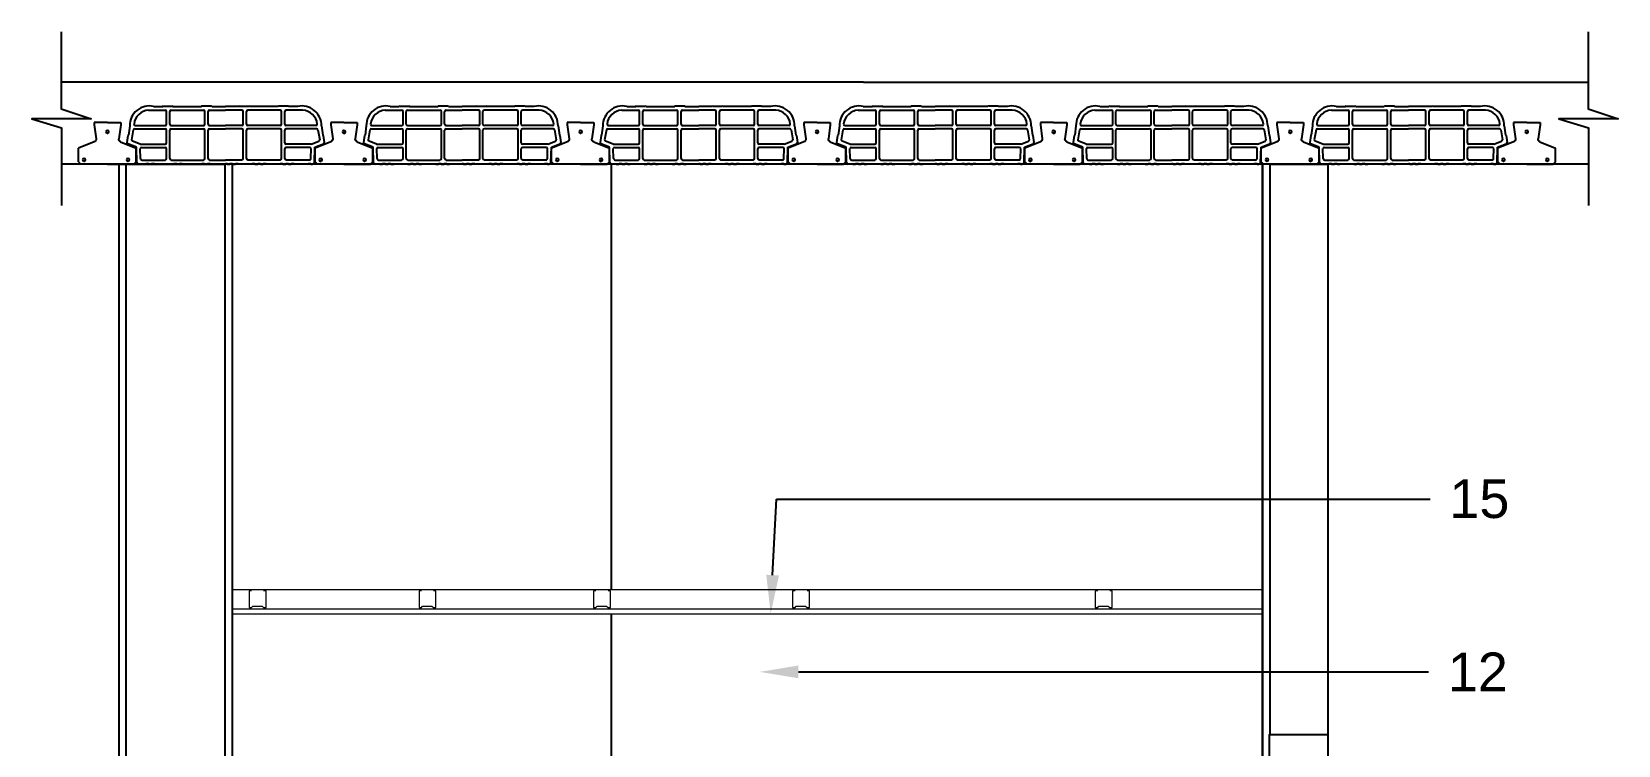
# Model space of a CAD drawing. Header units: metres. Extents: x 198 to 412, y -54 to 17.
# Drawn here: x 259.623 to 262.906, y 7.792 to 9.269 of the extents above; entities that cross this region are included whole.
import ezdxf
from ezdxf import colors
from ezdxf.entities.mleader import LeaderData, LeaderLine
from ezdxf.math import Vec2, Vec3

# ---------------------------------------------------------------- set-up
doc = ezdxf.new("R2010")
doc.units = ezdxf.units.M
doc.header["$LTSCALE"] = 10
for name, color, linetype in [('02', 2, 'Continuous'), ('1_MUROS', 6, 'Continuous'), ('A-ABERTURAS', 2, 'Continuous'), ('A-MUROS', 6, 'Continuous'), ('A-REVOQUE', 1, 'Continuous'), ('A-TEXTOS', 2, 'Continuous'), ('Corte t', 2, 'Continuous'), ('Losa rap sapito', 251, 'Continuous'), ('piso', 1, 'Continuous'), ('TM-REVOQUE', 2, 'Continuous')]:
    doc.layers.add(name, color=color, linetype=linetype)
doc.layers.add('A-Cielorraso', color=1, linetype='Continuous', lineweight=5)
doc.styles.add('ARIAL', font='arial.ttf')

# ---------------------------------------------------------------- blocks, each defined once
blk = doc.blocks.new('VIGUETA NUEVA')
at = {"layer": '02'}
for p, q in [((852.3054, 1549.6661), (852.2767, 1549.6661)), ((852.2767, 1549.6661), (852.2767, 1549.6611)), ((852.2767, 1549.6611), (852.2809, 1549.6312)), ((852.3054, 1549.6661), (852.3342, 1549.6661)), ((852.3342, 1549.6611), (852.3299, 1549.6312)), ((852.3342, 1549.6661), (852.3342, 1549.6611)), ((852.2769, 1549.6243), (852.2429, 1549.6111)), ((852.3339, 1549.6243), (852.3679, 1549.6111)), ((852.2429, 1549.5811), (852.2429, 1549.6111)), ((852.3679, 1549.5811), (852.3679, 1549.6111)), ((852.2429, 1549.5811), (852.2479, 1549.5761)), ((852.3054, 1549.5761), (852.2479, 1549.5761)), ((852.3054, 1549.5761), (852.3629, 1549.5761)), ((852.3679, 1549.5811), (852.3629, 1549.5761))]:
    blk.add_line(p, q, dxfattribs=at)
for centre, start, end in [((852.2739, 1549.6307), 294.8533, 4.4381), ((852.3369, 1549.6307), 175.5619, 245.1467)]:
    blk.add_arc(centre, 0.00704, start, end, dxfattribs=at)
blk = doc.blocks.new('VIGUETA NUEVA1')
at = {"layer": 'piso'}
for centre in [(0, -0.02), (-0.0444, -0.0805), (0.0504, -0.0805)]:
    blk.add_circle(centre, 0.00324, dxfattribs=at)
at = {"layer": '1_MUROS'}
blk.add_blockref('VIGUETA NUEVA', (-852.3054, -1549.6661), dxfattribs=at)
blk = doc.blocks.new('Losa rap zapito')
at = {"layer": 'Losa rap sapito'}
for p, q in [((283.7711, -291.7719), (283.8051, -291.7719)), ((283.7813, -291.7641), (283.8003, -291.7641)), ((283.8012, -291.7632), (283.8205, -291.7632)), ((283.808, -291.8006), (283.808, -291.7747)), ((283.8147, -291.8006), (283.8147, -291.7747)), ((283.8176, -291.7719), (283.8844, -291.7719)), ((283.8215, -291.7641), (283.8806, -291.7641)), ((283.9008, -291.7632), (283.8815, -291.7632)), ((283.8873, -291.8006), (283.8873, -291.7747)), ((283.8941, -291.8006), (283.8941, -291.7747)), ((283.897, -291.7719), (283.9304, -291.7719)), ((283.9018, -291.7641), (283.9304, -291.7641)), ((283.959, -291.7641), (283.9304, -291.7641)), ((283.9638, -291.7719), (283.9304, -291.7719)), ((283.9599, -291.7632), (283.9792, -291.7632)), ((283.9667, -291.8006), (283.9667, -291.7747)), ((283.9734, -291.8006), (283.9734, -291.7747)), ((284.0431, -291.7719), (283.9763, -291.7719)), ((284.0393, -291.7641), (283.9802, -291.7641)), ((284.0595, -291.7632), (284.0402, -291.7632)), ((284.046, -291.8006), (284.046, -291.7747)), ((284.0527, -291.8006), (284.0527, -291.7747)), ((284.0896, -291.7719), (284.0556, -291.7719)), ((284.0795, -291.7641), (284.0605, -291.7641)), ((283.7282, -291.8243), (283.7262, -291.8386)), ((283.732, -291.8042), (283.7293, -291.8235)), ((283.7394, -291.8124), (283.7357, -291.8329)), ((283.7422, -291.8103), (283.8051, -291.8103)), ((283.7437, -291.8035), (283.8051, -291.8035)), ((283.7534, -291.8103), (283.8051, -291.8103)), ((283.808, -291.8391), (283.808, -291.8132)), ((283.8147, -291.8721), (283.8147, -291.8132)), ((283.8176, -291.8035), (283.8844, -291.8035)), ((283.8176, -291.8103), (283.8844, -291.8103)), ((283.8873, -291.8721), (283.8873, -291.8132)), ((283.8941, -291.8721), (283.8941, -291.8132)), ((283.897, -291.8035), (283.9304, -291.8035)), ((283.897, -291.8103), (283.9304, -291.8103)), ((283.9638, -291.8035), (283.9304, -291.8035)), ((283.9638, -291.8103), (283.9304, -291.8103)), ((283.9667, -291.8721), (283.9667, -291.8132)), ((283.9734, -291.8721), (283.9734, -291.8132)), ((284.0431, -291.8035), (283.9763, -291.8035)), ((284.0431, -291.8103), (283.9763, -291.8103)), ((284.046, -291.8721), (284.046, -291.8132)), ((284.0527, -291.8391), (284.0527, -291.8132)), ((284.117, -291.8035), (284.0556, -291.8035)), ((284.1186, -291.8103), (284.0556, -291.8103)), ((284.1073, -291.8103), (284.0556, -291.8103)), ((284.1214, -291.8124), (284.125, -291.8329)), ((284.1287, -291.8042), (284.1314, -291.8235)), ((284.1325, -291.8243), (284.1346, -291.8386)), ((283.7459, -291.8484), (283.728, -291.8417)), ((283.7534, -291.842), (283.7376, -291.836)), ((283.7466, -291.8799), (283.7459, -291.8484)), ((283.7534, -291.842), (283.8051, -291.842)), ((283.7542, -291.8721), (283.7536, -291.851)), ((283.7565, -291.8487), (283.8051, -291.8487)), ((283.808, -291.8721), (283.808, -291.8516)), ((284.0527, -291.8721), (284.0527, -291.8516)), ((284.1073, -291.842), (284.0556, -291.842)), ((284.1043, -291.8487), (284.0556, -291.8487)), ((284.1066, -291.8721), (284.1071, -291.851)), ((284.1073, -291.842), (284.1232, -291.836)), ((284.1141, -291.8799), (284.1149, -291.8484)), ((284.1149, -291.8484), (284.1327, -291.8417)), ((283.7541, -291.8836), (283.7504, -291.8836)), ((283.7541, -291.8836), (283.7516, -291.8836)), ((283.7541, -291.8836), (283.7516, -291.8836)), ((283.7541, -291.8836), (283.7541, -291.8827)), ((283.7541, -291.8827), (283.7598, -291.8827)), ((283.7571, -291.8749), (283.8051, -291.8749)), ((283.7598, -291.8836), (283.7598, -291.8827)), ((283.7598, -291.8836), (283.7656, -291.8836)), ((283.7714, -291.8827), (283.7656, -291.8827)), ((283.7656, -291.8836), (283.7656, -291.8827)), ((283.7714, -291.8836), (283.7714, -291.8827)), ((283.7714, -291.8836), (283.7772, -291.8836)), ((283.7772, -291.8836), (283.7772, -291.8827)), ((283.783, -291.8827), (283.7772, -291.8827)), ((283.783, -291.8836), (283.783, -291.8827)), ((283.783, -291.8836), (283.7887, -291.8836)), ((283.7887, -291.8836), (283.7887, -291.8827)), ((283.7887, -291.8827), (283.7945, -291.8827)), ((283.7945, -291.8836), (283.7945, -291.8827)), ((283.8003, -291.8836), (283.7945, -291.8836)), ((283.8003, -291.8827), (283.8061, -291.8827)), ((283.8003, -291.8836), (283.8003, -291.8827)), ((283.8061, -291.8836), (283.8061, -291.8827)), ((283.8119, -291.8836), (283.8061, -291.8836)), ((283.8119, -291.8827), (283.8176, -291.8827)), ((283.8119, -291.8836), (283.8119, -291.8827)), ((283.8119, -291.8827), (283.8176, -291.8827)), ((283.8176, -291.8749), (283.8844, -291.8749)), ((283.8176, -291.8836), (283.8176, -291.8827)), ((283.8176, -291.8836), (283.8234, -291.8836)), ((283.8292, -291.8827), (283.8234, -291.8827)), ((283.8234, -291.8836), (283.8234, -291.8827)), ((283.8292, -291.8836), (283.8292, -291.8827)), ((283.8292, -291.8836), (283.835, -291.8836)), ((283.835, -291.8836), (283.835, -291.8827)), ((283.8408, -291.8827), (283.835, -291.8827)), ((283.8408, -291.8836), (283.8408, -291.8827)), ((283.8408, -291.8836), (283.8465, -291.8836)), ((283.8465, -291.8836), (283.8465, -291.8827)), ((283.8465, -291.8827), (283.8523, -291.8827)), ((283.8523, -291.8836), (283.8523, -291.8827)), ((283.8581, -291.8836), (283.8523, -291.8836)), ((283.8581, -291.8827), (283.8639, -291.8827)), ((283.8581, -291.8836), (283.8581, -291.8827)), ((283.8639, -291.8836), (283.8639, -291.8827)), ((283.8697, -291.8836), (283.8639, -291.8836)), ((283.8697, -291.8827), (283.8755, -291.8827)), ((283.8697, -291.8836), (283.8697, -291.8827)), ((283.8697, -291.8827), (283.8755, -291.8827)), ((283.8755, -291.8836), (283.8755, -291.8827)), ((283.8755, -291.8836), (283.8812, -291.8836)), ((283.887, -291.8827), (283.8812, -291.8827)), ((283.8812, -291.8836), (283.8812, -291.8827)), ((283.887, -291.8836), (283.887, -291.8827)), ((283.887, -291.8836), (283.8928, -291.8836)), ((283.8928, -291.8836), (283.8928, -291.8827)), ((283.8986, -291.8827), (283.8928, -291.8827)), ((283.897, -291.8749), (283.9304, -291.8749)), ((283.8986, -291.8836), (283.8986, -291.8827)), ((283.8986, -291.8836), (283.9044, -291.8836)), ((283.9044, -291.8836), (283.9044, -291.8827)), ((283.9044, -291.8827), (283.9101, -291.8827)), ((283.9101, -291.8836), (283.9101, -291.8827)), ((283.9159, -291.8836), (283.9101, -291.8836)), ((283.9159, -291.8827), (283.9217, -291.8827)), ((283.9159, -291.8836), (283.9159, -291.8827)), ((283.9217, -291.8836), (283.9217, -291.8827)), ((283.9275, -291.8836), (283.9217, -291.8836)), ((283.9275, -291.8836), (283.9275, -291.8827)), ((283.9275, -291.8827), (283.9304, -291.8827)), ((283.9638, -291.8749), (283.9304, -291.8749)), ((283.9333, -291.8827), (283.9304, -291.8827)), ((283.9333, -291.8836), (283.9333, -291.8827)), ((283.9333, -291.8836), (283.939, -291.8836)), ((283.9448, -291.8827), (283.939, -291.8827)), ((283.939, -291.8836), (283.939, -291.8827)), ((283.9448, -291.8836), (283.9448, -291.8827)), ((283.9448, -291.8836), (283.9506, -291.8836)), ((283.9506, -291.8836), (283.9506, -291.8827)), ((283.9564, -291.8827), (283.9506, -291.8827)), ((283.9564, -291.8836), (283.9564, -291.8827)), ((283.9622, -291.8836), (283.9564, -291.8836)), ((283.9622, -291.8836), (283.9622, -291.8827)), ((283.9622, -291.8827), (283.9679, -291.8827)), ((283.9679, -291.8836), (283.9679, -291.8827)), ((283.9737, -291.8836), (283.9679, -291.8836)), ((283.9737, -291.8827), (283.9795, -291.8827)), ((283.9737, -291.8836), (283.9737, -291.8827)), ((284.0431, -291.8749), (283.9763, -291.8749)), ((283.9795, -291.8836), (283.9795, -291.8827)), ((283.9853, -291.8836), (283.9795, -291.8836)), ((283.9911, -291.8827), (283.9853, -291.8827)), ((283.9853, -291.8836), (283.9853, -291.8827)), ((283.9911, -291.8827), (283.9853, -291.8827)), ((283.9911, -291.8836), (283.9911, -291.8827)), ((283.9911, -291.8836), (283.9968, -291.8836)), ((284.0026, -291.8827), (283.9968, -291.8827)), ((283.9968, -291.8836), (283.9968, -291.8827)), ((284.0026, -291.8836), (284.0026, -291.8827)), ((284.0026, -291.8836), (284.0084, -291.8836)), ((284.0084, -291.8836), (284.0084, -291.8827)), ((284.0142, -291.8827), (284.0084, -291.8827)), ((284.0142, -291.8836), (284.0142, -291.8827)), ((284.02, -291.8836), (284.0142, -291.8836)), ((284.02, -291.8836), (284.02, -291.8827)), ((284.02, -291.8827), (284.0258, -291.8827)), ((284.0258, -291.8836), (284.0258, -291.8827)), ((284.0315, -291.8836), (284.0258, -291.8836)), ((284.0315, -291.8827), (284.0373, -291.8827)), ((284.0315, -291.8836), (284.0315, -291.8827)), ((284.0373, -291.8836), (284.0373, -291.8827)), ((284.0431, -291.8836), (284.0373, -291.8836)), ((284.0489, -291.8827), (284.0431, -291.8827)), ((284.0431, -291.8836), (284.0431, -291.8827)), ((284.0489, -291.8827), (284.0431, -291.8827)), ((284.0489, -291.8836), (284.0489, -291.8827)), ((284.0489, -291.8836), (284.0547, -291.8836)), ((284.0604, -291.8827), (284.0547, -291.8827)), ((284.0547, -291.8836), (284.0547, -291.8827)), ((284.1037, -291.8749), (284.0556, -291.8749)), ((284.0604, -291.8836), (284.0604, -291.8827)), ((284.0604, -291.8836), (284.0662, -291.8836)), ((284.0662, -291.8836), (284.0662, -291.8827)), ((284.072, -291.8827), (284.0662, -291.8827)), ((284.072, -291.8836), (284.072, -291.8827)), ((284.0778, -291.8836), (284.072, -291.8836)), ((284.0778, -291.8836), (284.0778, -291.8827)), ((284.0778, -291.8827), (284.0836, -291.8827)), ((284.0836, -291.8836), (284.0836, -291.8827)), ((284.0893, -291.8836), (284.0836, -291.8836)), ((284.0893, -291.8827), (284.0951, -291.8827)), ((284.0893, -291.8836), (284.0893, -291.8827)), ((284.0951, -291.8836), (284.0951, -291.8827)), ((284.1009, -291.8836), (284.0951, -291.8836)), ((284.1009, -291.8836), (284.1009, -291.8827)), ((284.1067, -291.8827), (284.1009, -291.8827)), ((284.1067, -291.8836), (284.1067, -291.8827)), ((284.1067, -291.8836), (284.1092, -291.8836)), ((284.1067, -291.8836), (284.1092, -291.8836)), ((284.1067, -291.8836), (284.1103, -291.8836))]:
    blk.add_line(p, q, dxfattribs=at)
for centre, radius, start, end in [((283.7724, -291.8035), 0.0404, 77.2971, 181.0135), ((283.7724, -291.8035), 0.0317, 92.259, 174.7894), ((283.8012, -291.7641), 0.000963, 90, 180), ((283.8051, -291.7747), 0.00289, 0, 90), ((283.8176, -291.7747), 0.00289, 90, 180), ((283.8205, -291.7641), 0.000963, 0, 90), ((283.8815, -291.7641), 0.000963, 90, 180), ((283.8844, -291.7747), 0.00289, 0, 90), ((283.897, -291.7747), 0.00289, 90, 180), ((283.9008, -291.7641), 0.000963, 0, 90), ((283.9599, -291.7641), 0.000963, 90, 180), ((283.9638, -291.7747), 0.00289, 0, 90), ((283.9763, -291.7747), 0.00289, 90, 180), ((283.9792, -291.7641), 0.000963, 0, 90), ((284.0402, -291.7641), 0.000963, 90, 180), ((284.0431, -291.7747), 0.00289, 0, 90), ((284.0556, -291.7747), 0.00289, 90, 180), ((284.0595, -291.7641), 0.000963, 0, 90), ((284.0883, -291.8035), 0.0404, 358.9865, 102.7029), ((284.0883, -291.8035), 0.0317, 5.2106, 87.741), ((283.7292, -291.8244), 0.000963, 81.8699, 171.8699), ((283.7422, -291.8132), 0.00289, 90, 165.2593), ((283.7437, -291.8006), 0.00289, 180.2316, 270), ((283.8051, -291.8006), 0.00289, 270, 0), ((283.8051, -291.8132), 0.00289, 0, 90), ((283.8176, -291.8006), 0.00289, 180, 270), ((283.8176, -291.8132), 0.00289, 90, 180), ((283.8844, -291.8006), 0.00289, 270, 0), ((283.8844, -291.8132), 0.00289, 0, 90), ((283.897, -291.8006), 0.00289, 180, 270), ((283.897, -291.8132), 0.00289, 90, 180), ((283.9638, -291.8006), 0.00289, 270, 0), ((283.9638, -291.8132), 0.00289, 0, 90), ((283.9763, -291.8006), 0.00289, 180, 270), ((283.9763, -291.8132), 0.00289, 90, 180), ((284.0431, -291.8006), 0.00289, 270, 0), ((284.0431, -291.8132), 0.00289, 0, 90), ((284.0556, -291.8006), 0.00289, 180, 270), ((284.0556, -291.8132), 0.00289, 90, 180), ((284.117, -291.8006), 0.00289, 270, 359.7684), ((284.1186, -291.8132), 0.00289, 14.7407, 90), ((284.1316, -291.8244), 0.000963, 8.1301, 98.1301), ((283.729, -291.839), 0.00289, 171.8699, 249.444), ((283.7386, -291.8333), 0.00289, 171.8699, 249.444), ((283.7565, -291.8516), 0.00289, 90, 168.5947), ((283.8051, -291.8391), 0.00289, 270, 0), ((283.8051, -291.8516), 0.00289, 0, 90), ((284.0556, -291.8391), 0.00289, 180, 270), ((284.0556, -291.8516), 0.00289, 90, 180), ((284.1043, -291.8516), 0.00289, 11.4053, 90), ((284.1222, -291.8333), 0.00289, 290.556, 8.1301), ((284.1317, -291.839), 0.00289, 290.556, 8.1301), ((283.7505, -291.8797), 0.0039, 182.4799, 268.1248), ((283.7571, -291.8721), 0.00289, 180, 271.41), ((283.8051, -291.8721), 0.00289, 270, 0), ((283.8176, -291.8721), 0.00289, 180, 270), ((283.8844, -291.8721), 0.00289, 270, 0), ((283.897, -291.8721), 0.00289, 180, 270), ((283.9638, -291.8721), 0.00289, 270, 0), ((283.9763, -291.8721), 0.00289, 180, 270), ((284.0431, -291.8721), 0.00289, 270, 0), ((284.0556, -291.8721), 0.00289, 180, 270), ((284.1037, -291.8721), 0.00289, 268.59, 0), ((284.1102, -291.8797), 0.0039, 271.8752, 357.5201)]:
    blk.add_arc(centre, radius, start, end, dxfattribs=at)

msp = doc.modelspace()

# ---------------------------------------------------------------- linework, layer by layer
at = {"color": 5}
for p, q in [((261.3442, 9.1646), (259.6837, 9.1646)), ((261.3442, 9.1646), (262.8436, 9.1646)), ((262.8436, 8.9946), (259.6842, 8.9946))]:
    msp.add_line(p, q, dxfattribs=at)
at = {"layer": '02', "color": 3, "elevation": 0}
for points in [[(259.6837, 9.2687), (259.6837, 9.1094), (259.7462, 9.0886), (259.6229, 9.0886), (259.6842, 9.0701), (259.6842, 8.909)], [(262.8431, 9.2687), (262.8431, 9.1094), (262.9055, 9.0886), (262.7823, 9.0886), (262.8436, 9.0701), (262.8436, 8.909)]]:
    msp.add_lwpolyline(points, dxfattribs=at)
at = {"layer": 'A-ABERTURAS', "color": 1}
for p, q in [((260.8228, 8.1146), (260.8228, 8.9946)), ((260.8228, 7.7346), (260.8228, 8.0646))]:
    msp.add_line(p, q, dxfattribs=at)
at = {"layer": 'A-ABERTURAS'}
for p, q in [((262.1694, 5.6646), (262.1694, 8.9946)), ((262.3044, 8.9946), (262.3044, 5.6646))]:
    msp.add_line(p, q, dxfattribs=at)
msp.add_lwpolyline([(262.1694, 8.9946), (262.1694, 5.6646)], dxfattribs=at)
msp.add_lwpolyline([(262.3047, 7.7646), (262.1841, 7.7646), (262.1841, 7.8146), (262.3047, 7.8146)], close=True, dxfattribs=at)
at = {"layer": 'A-Cielorraso', "linetype": 'Continuous'}
for points in [[(260.0378, 8.1146), (260.8078, 8.1146), (260.8078, 8.1146), (262.1694, 8.1146)], [(260.0777, 8.1121), (260.0727, 8.1121), (260.0727, 8.0771), (260.0777, 8.0771), (260.0801, 8.08), (260.0994, 8.08), (260.1027, 8.0771), (260.1077, 8.0771), (260.1077, 8.1121), (260.1027, 8.1121)], [(260.4292, 8.1121), (260.4242, 8.1121), (260.4242, 8.0771), (260.4292, 8.0771), (260.4316, 8.08), (260.4509, 8.08), (260.4542, 8.0771), (260.4592, 8.0771), (260.4592, 8.1121), (260.4542, 8.1121)], [(260.7903, 8.1121), (260.7853, 8.1121), (260.7853, 8.0771), (260.7903, 8.0771), (260.7926, 8.08), (260.812, 8.08), (260.8153, 8.0771), (260.8203, 8.0771), (260.8203, 8.1121), (260.8153, 8.1121)], [(261.2022, 8.1121), (261.1972, 8.1121), (261.1972, 8.0771), (261.2022, 8.0771), (261.2045, 8.08), (261.2239, 8.08), (261.2272, 8.0771), (261.2322, 8.0771), (261.2322, 8.1121), (261.2272, 8.1121)], [(261.8285, 8.1121), (261.8235, 8.1121), (261.8235, 8.0771), (261.8285, 8.0771), (261.8308, 8.08), (261.8502, 8.08), (261.8535, 8.0771), (261.8585, 8.0771), (261.8585, 8.1121), (261.8535, 8.1121)]]:
    msp.add_lwpolyline(points, dxfattribs=at)
at = {"layer": 'A-Cielorraso', "color": 2, "linetype": 'Continuous'}
for points in [[(260.0378, 8.0746), (260.8478, 8.0746), (260.8478, 8.0746), (262.1694, 8.0746)], [(260.0378, 8.0646), (260.8778, 8.0646), (260.8778, 8.0646), (262.1694, 8.0646)]]:
    msp.add_lwpolyline(points, dxfattribs=at)
at = {"layer": 'A-MUROS'}
for p, q in [((259.8183, 5.5946), (259.8183, 8.9946)), ((262.1841, 8.9946), (262.3044, 8.9946)), ((262.1844, 8.9946), (262.1844, 7.8146)), ((262.3047, 8.9946), (262.3047, 7.8146)), ((262.1844, 7.8146), (262.3044, 7.8146))]:
    msp.add_line(p, q, dxfattribs=at)
msp.add_lwpolyline([(259.8183, 5.5946), (259.8183, 8.9946), (260.0225, 8.9946), (260.0225, 5.5946), (259.823, 5.5946)], close=True, dxfattribs=at)
at = {"layer": 'A-REVOQUE'}
msp.add_line((262.1694, 8.9946), (262.1694, 5.6646), dxfattribs=at)
at = {"layer": 'TM-REVOQUE'}
msp.add_line((259.8033, 8.9946), (259.8033, 5.5946), dxfattribs=at)
msp.add_lwpolyline([(260.0378, 8.9946), (260.0378, 5.6446)], dxfattribs=at)

# ---------------------------------------------------------------- block references
at = {"layer": 'A-MUROS'}
for p in [(-23.9063, 300.8782), (-23.4168, 300.8782), (-22.9274, 300.8782), (-22.438, 300.8782), (-21.9485, 300.8782), (-21.4591, 300.8782)]:
    msp.add_blockref('Losa rap zapito', p, dxfattribs=at)
at = {"layer": 'Corte t', "xscale": -0.9559179682510148, "yscale": 0.9559179682510148, "zscale": 0.9559179682510148}
for p in [(259.7795, 9.0806), (260.269, 9.0806), (260.7584, 9.0806), (261.2478, 9.0806), (261.7373, 9.0806), (262.2267, 9.0806), (262.7162, 9.0806)]:
    msp.add_blockref('VIGUETA NUEVA1', p, dxfattribs=at)

# ---------------------------------------------------------------- leaders
at = {"layer": 'A-TEXTOS'}
ml = msp.add_multileader_mtext('Standard', dxfattribs=at)
ml.set_content('15', color=256, style='ARIAL')
ml.set_leader_properties(color=1)
ml.build(insert=Vec2(0, 0))
ml.multileader.update_dxf_attribs({"has_text_frame": 1, "dogleg_length": 41.7645, "arrow_head_size": 0.08, "scale": 0.02})
ctx = ml.context
ctx.base_point, ctx.scale, ctx.char_height, ctx.arrow_head_size, ctx.landing_gap_size, ctx.plane_origin = Vec3(262.516, 8.3019, 0), 0.02, 0.08, 0.08, 0.04, Vec3(260.4088, 8.3219, 0)
notes = []
notes.append((ctx, [(0, (1, 1, 0), (261.1639, 8.3019, 0), (1, 0), 1.3521, [(0, [(261.1518, 8.0646, 0)], 0, [])])]))
ctx.mtext.insert, ctx.mtext.flow_direction = Vec3(262.556, 8.3426, 0), 5
ml = msp.add_multileader_mtext('Standard', dxfattribs=at)
ml.set_content('12', color=256, style='ARIAL')
ml.set_leader_properties(color=1)
ml.build(insert=Vec2(0, 0))
ml.multileader.update_dxf_attribs({"has_text_frame": 1, "arrow_head_size": 0.08, "scale": 0.02})
ctx = ml.context
ctx.base_point, ctx.scale, ctx.char_height, ctx.arrow_head_size, ctx.landing_gap_size, ctx.plane_origin = Vec3(262.5128, 7.9442, 0), 0.02, 0.08, 0.08, 0.04, Vec3(259.7758, 7.9442, 0)
notes.append((ctx, [(0, (1, 1, 0), (262.3528, 7.9442, 0), (1, 0), 0.16, [(0, [(261.1292, 7.9442, 0)], 0, [])])]))
ctx.mtext.insert, ctx.mtext.width, ctx.mtext.flow_direction = Vec3(262.5528, 7.9842, 0), 0.048722, 5
for ctx, leaders in notes:
    for number, flags, end, landing, length, lines in leaders:
        leader = LeaderData()
        leader.index, (leader.has_last_leader_line, leader.has_dogleg_vector, leader.attachment_direction) = number, flags
        leader.last_leader_point, leader.dogleg_vector, leader.dogleg_length = Vec3(end), Vec3(landing), length
        for number, points, colour, breaks in lines:
            line = LeaderLine()
            line.index, line.vertices, line.color, line.breaks = number, Vec3.list(points), colors.encode_raw_color(colour), breaks
            leader.lines.append(line)
        ctx.leaders.append(leader)

doc.saveas('drawing.dxf')
